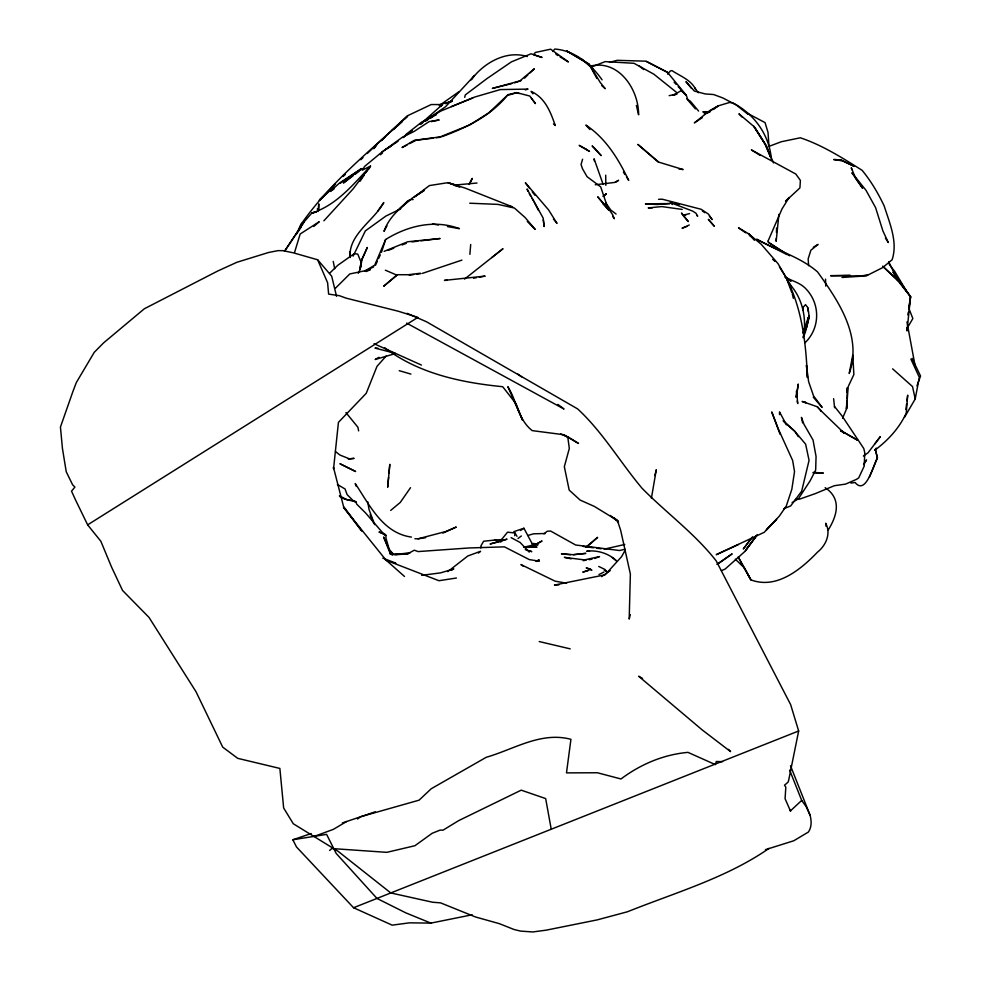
<?xml version="1.0" encoding="UTF-8"?>
<svg xmlns="http://www.w3.org/2000/svg" width="981" height="981" viewBox="0 0 981 981"><rect width="100%" height="100%" fill="white"/><g stroke="black" fill="none" stroke-linecap="round" stroke-linejoin="round"><path stroke-width="1.47" d="M779.515 414.583L779.527 411.885L786.406 424.834M847.106 398.617L847.339 387.912M776.265 238.383L776.167 241.338L778.889 214.41M776.449 232.46L776.584 228.021M846.775 401.413L846.505 408.954L842.569 418.249M847.106 392.363L847.277 387.838M796.302 397.256L798.203 384.282L796.302 397.256L796.572 391.014L797.749 403.534L797.173 401.021M790.576 811.275L785.082 798.718L785.818 787.154L784.506 785.217L788.099 782.127L788.724 780.054L798.657 730.98L790.637 704.591L716.204 560.899C695.1 533.848 666.455 512.94 642.261 488.501C620.299 462.443 602.628 431.934 577.613 408.893L426.453 321.743L407.066 313.331M847.069 400.15L846.505 408.954L848.209 386.575L853.875 374.546L852.771 355.134L849.203 373.479C862.495 336.164 838.35 300.885 817.516 271.872C799.699 256.531 776.768 250.56 756.633 239.217L787.007 254.594M469.887 254.337L470.696 244.477M388.611 477.195L387.679 487.214L389.813 464.32L389.016 472.903M318.04 211.381L318.764 203.889L318.874 209.676L318.04 211.381L317.329 208.769M803.329 336.875C806.922 318.347 802.519 298.138 789.619 284.085M360.934 266.771L361.339 262.859L357.758 254.091L354.141 253.748L337.807 265.275L329.972 272.914M360.616 264.944L360.101 269.456L358.2 273.319M514.694 535.675L515.025 532.99L507.533 532.18L499.991 541.487L490.059 544.001L507.042 539.145L499.991 541.487L501.23 541.671L494.449 540.09L483.608 541.23L481.107 545.559L480.788 547.962M905.892 409.494L906.616 403.755M906.971 400.886L907.695 395.147L906.26 413.099C899.369 428.023 887.83 440.641 874.623 450.304L876.058 448.28M908.884 309.371L910.576 296.716L899.614 281.964L882.839 266.341M802.875 310.376L803.255 307.875M908.897 307.102L910.576 296.716L893.213 272.326M651.421 498.176L656.289 469.74L654.842 475.589M808.454 311.713L807.768 307.494L809.141 315.931L804.751 332.154L808.982 316.274L808.7 319.205L805.242 332.62L803.034 337.709M904.47 417.379L915.212 398.985L919.307 377.28L910.883 359.058M907.805 314.901L908.345 312.13M809.141 315.931L806.725 327.139L804.8 330.842M802.936 333.037L808.27 317.623L807.645 318.494M464.712 97.364L465.313 94.912L487.03 78.554L511.432 61.852L531.077 53.796L542.064 57.474L533.652 54.728L535.221 52.508L550.635 49.185L568.44 61.938L560.139 56.984M300.309 228.622L301.645 223.472C329.297 184.085 366.735 153.281 402.185 121.362L397.869 125.593M350.094 257.047C348.365 234.52 374.19 220.357 383.792 202.552L377.71 211.123M630.305 614.682L629.201 619.072L630.366 574.044L620.666 530.304L617.417 520.531L594.327 506.404L580.151 500.089L569.176 490.083L564.333 466.674L569.311 448.44L567.729 436.643M300.223 228.647L300.836 226.501M850.932 483.093L855.089 482.48C866.088 496.116 873.813 463.596 877.406 457.919L875.653 450.757L876.34 448.403M582.604 159.229L581.046 164.477L582.469 168.707L587.055 176.678L600.715 186.881L608.502 210.069M294.594 252.313L300.174 234.005L319.23 221.718L313.761 226.464M298.322 231.7L299.671 227.347L296.287 234.545M381.45 252.338L385.619 239.511C407.569 225.789 434.411 219.303 459.402 228.647L447.446 226.574M916.953 385.84L920.558 376.042L912.085 358.408M385.619 239.511L374.742 265.14L364.589 271.234M783.586 252.399L768.442 242.368L768.172 240.799L781.992 208.978L789.116 197.475L785.536 201.289L799.92 187.898L800.386 180.418L795.812 174.042L751.397 149.909L760.263 155.464M869.436 477.073L877.406 457.919L875.653 450.757M469.666 183.888L472.266 178.358L468.943 184.416M375.613 265.005L377.366 261.204M378.531 258.665L380.285 254.864M353.111 256.164L365.349 230.903L385.852 216.09L400.739 208.843M360.285 170.424L361.131 168.744L363.473 168.524L364.478 166.537L382.124 151.896L398.016 141.301M369.126 168.769L370.499 166.108L362.21 170.204M828.172 530.034C836.952 516.092 842.103 498.924 825.156 487.68M386.955 225.875L383.988 231.369C388.55 217.978 399.757 208.119 410.487 199.523L413.136 199.56M625.155 550.206L621.66 556.583L605.105 574.817L554.449 585.056L558.925 584.872M907.045 328.439L912.845 318.531L909.044 308.819M863.587 464.663L866.542 459.942L864.077 463.424M374.779 147.677L377.06 144.121L407.385 115.819L431.199 104.55L439.746 104.55L451.248 101.472M304.294 221.62L284.564 251.234L304.294 221.62L311.86 213.012C336.508 205.262 353.381 184.33 370.499 166.108M803.132 307.286L805.524 304.637L807.338 307.053M805.119 342.676C820.018 328.292 820.472 304.527 806.456 289.42C800.754 282.859 792.636 281.191 785.352 277.316M359.953 181.362L364.159 175.17M365.852 172.693L369.224 167.726L353.086 188.916L323.877 220.811M410.524 487.68L400.297 502.407L390.708 510.414M373.749 148.707L377.06 144.121L367.335 153.465M756.51 535.565L745.155 551.224L725.18 569.029L721.427 570.648M756.584 535.368L745.413 550.611L757.295 534.903M471.824 79.081C484.185 62.588 506.662 50.006 527.275 56.555M751.225 538.397L743.304 548.992L752.574 536.865M440.923 106.537L442.492 104.477L420.383 124.195M470.905 80.074L474.497 75.463L445.607 106.684L425.227 120.847M404.16 136.8L406.22 134.25L421.585 122.184L436.361 114.752M552.695 51.515L554.755 49.05C574.4 50.448 591.163 64.157 602.052 79.829M667.558 74.151L670.305 70.988L671.948 70.607C680.127 76.04 690.783 79.78 695.541 89.063L694.793 88.057L698.46 92.766M874.782 443.915L880.362 436.606L868.026 452.805L863.39 456.055M604.321 195.759L606.356 193.674L602.959 196.384M335.514 184.036L319.438 200.21L322.786 197.377M335.428 288.218L349.788 273.957L370.364 269.628L366.367 271.516M386.109 356.091L377.011 366.33L366.244 393.295L338.433 422.357L333.565 468.648L333.466 467.348L343.485 506.319L361.756 531.003L343.485 507.251L385.889 559.967L404.503 576.472M333.552 186.292L319.438 200.21L331.553 189.051M332.584 187.396L319.438 200.21L333.466 186.782M400.15 208.279L407.556 201.056L410.487 199.523L397.918 210.155M404.368 119.314L407.606 116.175L391.897 130.473M360.824 159.707L362.995 157.634M385.533 136.58L381.29 140.651L384.589 137.598M524.528 78.1L527.79 74.997M529.973 72.925L534.338 68.793L519.893 80.896L492.339 88.413L511.837 83.618M789.644 770.11L801.698 800.41L790.428 810.907L789.926 809.766M393.393 129.48L402.185 121.362M380.456 154.79L382.602 152.84M343.007 176.494L345.263 174.483M586.43 547.349L597.637 537.355L585.927 547.091M427.422 119.375L430.708 116.481M329.616 850.453L331.836 848.54L386.821 852.342L414.914 845.72L432.192 833.274L440.211 830.073L443.007 830.196L458.691 820.619L521.218 790.159L545.669 798.583L551.163 828.847M478.397 553.076L480.567 551.297L467.814 555.982L447.741 571.653M491.763 257.574L502.995 248.708L464.54 279.107M543.94 533.848L547.251 531.236L550.623 531.052L575.614 544.995L619.636 550.525L625.007 549.213M354.239 174.177L361.131 168.744L363.264 169.149M402.983 137.622L412.278 130.51M769.018 848.381C726.467 877.946 675.173 892.636 627.46 911.766L597.061 919.92L546.196 930.16L532.818 931.95L520.58 931.104L514.105 929.522L499.28 923.636L475.54 916.99L440.579 902.863L432.633 902.238L390.781 892.943L338.163 851.361L293.282 823.746L283.656 808.001L279.867 768.43L237.709 758.338L222.712 747.13L196.041 691.777L149.038 617.441L122.551 590.464L111.503 566.944L100.859 541.279L87.64 524.86L75.562 500.016L71.527 491.162L74.924 487.054L72.619 484.822L66.23 471.726L62.453 448.513L60.442 427.042L72.925 391.456L76.31 382.578L94.25 352.326L103.643 342.835L144.354 308.757L217.623 271.063L236.875 262.283L268.414 252.534L278.015 250.633L283.031 250.67L293.527 252.865L317.636 259.781L331.688 276.176L336.532 296.299M353.062 175.807L343.424 182.993L361.131 168.744L340.456 183.116M355.465 174.017L359.083 171.319M517.956 538.52L521.365 535.982M713.395 109.455L718.3 105.838L729.374 102.527L732.451 102.735C754.131 113.6 769.631 135.17 771.397 159.572M420.432 124.342L422.823 122.588M382.124 151.896L402.504 137.132L414.092 131.442L429.138 121.583L439.169 119.976L431.346 121.595M717.381 564.32L732.133 553.848L717.062 564.259M439.28 105.58L458.654 91.932M601.561 576.669L610.207 570.599M616.191 181.963L618.594 180.283L614.56 182.454L595.246 184.759M536.84 561.488L539.219 559.844L535.92 561.242L539.243 561.169L529.274 559.575L504.43 546.846L468.979 547.974L418.09 551.58L414.313 550.194L407.618 553.873L395.735 554.731M357.489 819.012L360.947 816.646L419.095 800.165L431.199 788.761L486.282 757.271C513.909 749.374 540.874 731.323 570.93 739.318L566.491 772.881L597.404 772.758L620.985 778.975C640.532 764.297 663.499 754.561 687.963 752.366L715.357 764.616L716.289 761.501L722.592 761.685M430.279 118.186L432.744 116.567M702.347 117.622L694.34 122.895L709.962 110.461L718.3 105.838L707.117 112.913L709.643 111.944M425.447 121.203L427.888 119.608M357.305 171.442L339.475 183.042L330.229 191.43L334.018 188.99M411.48 198.628L424.307 190.339L414.227 197.034L429.445 185.568L447.888 182.674L457.808 185.581L454.804 185.593M520.494 530.476L523.928 528.256L531.996 543.388L534.694 543.67L531.8 543.854M87.64 524.86L417.881 317.378L398.298 311.235L346.244 298.175L339.291 295.661L328.623 294.104L327.605 282.736L317.636 259.781M792.096 502.615L798.485 498.667L810.257 480.629L815.677 469.997L816.057 456.459L813.028 440.015L803.893 424.148L801.428 417.379L802.63 422.897M451.383 570.378L453.774 568.906L440.592 572.867L421.683 575.332M813.286 247.261L818.068 244.404L810.858 250.241L808.148 258.923L808.638 265.692M384.748 149.983L391.174 146.144M346.6 821.526L333.405 829.337L314.006 836.499M378.96 357.292L375.134 359.5L394.877 353.712M534.792 545.031L542.052 541.009L535.344 544.529L523.793 547.19M407.127 144.906L402.038 147.555L414.362 140.283L440.126 136.911L469.592 125.004L488.734 112.901L508.048 94.63L516.938 92.606L507.238 95.513C490.537 116.077 466.367 127.653 442.039 136.641M409.678 143.594L416.054 140.283L433.467 138.1M432.596 116.714L423.547 121.362L440.751 111.074L472.867 97.941M598.974 574.559L603.928 572.046M365.447 270.768L373.663 266.918M738.472 544.516L716.265 554.682L764.248 532.291L779.331 516.129L786.284 506L791.826 489.311L794.524 471.616L792.66 460.543L778.24 428.771L771.765 411.946L780.103 434.35M442.86 533.1L456.275 527.042L446.073 531.432L418.102 538.802L414.926 538.741M689.3 224.992L682.053 228.217L686.81 226.513M445.57 103.704L452.29 100.884M452.229 100.908L449.396 102.073L452.045 101.35M384.123 251.357L407.691 241.767L440.113 238.506L420.874 240.811M783.819 508.71L790.674 505.938L801.661 491.223L809.067 460.359L805.634 444.185L794.585 431.064L784.346 421.916M451.444 106.537L474.645 97.058L500.322 89.578L528.048 89.099L525.301 89.896M311.222 833.531L292.829 839.773L296.52 846.995L353.552 907.732L798.657 730.98M592.892 66.475L605.179 61.607L633.996 63.299L653.8 74.151L676.853 92.631M388.206 250.388L393.761 248.205M402.1 244.943L406.269 243.325M594.694 558.459L599.526 556.583L584.468 559.906L564.382 557.343L571.236 558.839M704.248 113.796L709.471 111.908M514.62 82.845L521.058 80.614M342.357 822.961L375.233 811.802M513.811 531.677L523.928 528.256M422.235 273.429L461.892 260.112M423.633 575.356L426.012 574.608L424.344 575.136M765.425 849.681L793.813 840.754L808.418 832.023C811.839 826.983 811.581 820.68 810.012 815.052L790.527 765.793M529.519 546.969L533.578 545.706M527.852 535.491L533.554 533.811L545.326 533.505M676.792 94.201L672.929 95.292L681.28 90.657L686.357 95.488L688.024 100.307L695.455 108.891M609.459 62.379L617.184 60.319L645.988 61.178L667.485 72.336L686.381 95.439L678.202 86.61M316.802 211.7L311.86 213.012L316.348 212.043M604.137 549.188L624.787 544.455M669.152 95.648L676.596 94.139M867.915 274.692L859.871 276.311L841.98 277.464M353.552 907.732L392.167 925.157L409.42 922.839L430.892 923.109L472.192 914.783M473.529 278.212L476.435 277.684M479.341 277.157L485.141 276.102L444.442 280.37L447.348 280.321M689.557 213.576L682.96 215.293L681.488 213.012L688.343 221.596L682.96 215.293L685.793 214.9M583.254 560.666L586.184 560.163M589.103 559.673L592.034 559.17M456.435 578.017L438.924 580.715L385.521 560.041M418.102 538.802L425.619 537.686M409.298 275.183L413.614 274.594M416.484 274.214L420.8 273.625M394.215 554.755L410.144 552.659L407.618 553.873L390.058 554.007L392.768 554.939L390.99 553.75L383.632 536.987L390.279 553.627M436.373 137.745L440.727 137.193M420.309 273.233L408.452 274.729L397.207 274.705L383.706 286.219L397.047 275.22L385.349 270.18M411.995 241.878L417.918 241.167M348.243 458.998L354.104 458.372L349.457 458.838L340.002 455.074L335.453 451.554M476.999 183.03L454.988 185.041M573.444 554.706L585.841 553.37L573.112 554.694L561.451 553.86L570.476 554.706M795.358 499.501L799.748 499.084L815.285 493.615L834.402 485.693L845.548 484.111L856.462 479.366L858.694 477.906L864.249 466.036L864.752 452.695L863.783 448.513L841.968 415.846L834.463 406.404M589.9 66.205C618.398 58.934 638.754 89.075 638.606 114.789L636.362 105.433M494.449 540.09L502.701 539.525M292.829 839.773L326.587 834.365L336.176 853.421L376.974 898.437L405.84 912.882L430.892 923.109M849.987 275.171L830.564 275.698L865.904 276.066L882.704 267.592L892.134 259.72C897.995 241.816 889.571 223.03 884.212 206.035C878.216 193.355 871.054 181.154 862.115 170.314C842.421 157.916 822.519 145.225 800.324 137.781L781.293 141.742L768.994 146.39L768.013 132.386L765.057 122.625L747.081 113.085M658.533 199.302L662.273 199.217L701.108 209.272L708.454 214.103L712.132 219.548L709.349 216.102M524.749 547.386L537.024 547.14L523.695 547.03M652.328 207.874L648.196 207.898L661.807 206.586L682.2 209.419M813.053 472.867L823.341 473.063L813.286 472.339M589.483 551.31L586.724 551.236C596.889 549.777 608.931 553.394 616.375 560.801L612.254 557.502M377.979 348.194L374.975 348.108L395.135 353.27M709.704 112.128L702.874 111.871L708.736 112.349M568.943 437.538L563.548 434.693L532.229 430.622C518.152 419.733 516.877 400.996 507.864 386.686L522.505 420.064L516.031 403.767L502.689 386.71C461.095 382.59 418.458 373.589 384.552 347.617M469.74 203.214L497.98 204.391L514.424 208.046L525.031 217.439L535.197 229.419L527.324 221.473M583.18 546.405L593.664 547.803M596.656 548.195L601.145 548.796M350.597 500.298L344.674 499.17L339.536 496.374M678.877 168.879L683.132 169.566L658.803 162.147L637.846 144.403L658.619 162.392M432.511 223.975L438.482 225.017M566.577 583.217L555.05 581.144L520.923 564.541L523.339 566.245M353.54 501.279L355.907 501.769L356.667 504.087L365.606 512.989L383.73 533.995L385.938 535.393L385.974 538.152L390.438 553.615M539.207 641.549L570.219 648.858M508.354 205.924L512.646 206.954L465.202 188.119L447.888 182.674L459.697 187.126M674.977 203.349L679.355 204.477M394.35 562.738L395.821 563.143L382.823 558.115M411.431 537.085C382.762 533.149 369.629 505.068 355.22 483.547L356.287 486.392M399.206 370.671L410.929 374.092M525.252 549.568L531.788 551.665L529.617 550.758M519.17 93.526L516.84 92.68L529.814 96.04L535.454 103.594L531.346 98.235M817.32 406.772L821.318 411.162L817.32 406.772L802.115 401.437L805.818 402.786L804.763 401.793M560.678 433.958L568.919 437.636M374.055 343.73L421.438 365.067M381.45 533.137L378.997 531.996L384.564 533.872L385.938 535.393L382.565 533.701M598.729 566.454L604.909 569.446L606.577 571.42L604.247 570.268M646.467 61.509L667.485 72.336M339.401 495.773L347.102 499.77L355.907 501.769L353.503 500.96L347.115 494.596L345.067 488.992L337.415 484.504M511.101 537.625L520.114 542.456L529.225 552.107M596.865 78.517L589.176 64.243L566.626 50.889L589.176 64.243L600.262 82.502L605.228 88.695L601.88 85.703M406.637 323.117L564.014 409.028L557.944 404.43M642.592 678.46L638.643 676.228L702.212 729.925L730.575 751.618L728.503 749.361M563.548 434.693L578.508 443.449L570.292 438.249M686.626 98.811L690.305 101.141L698.582 111.037M789.656 255.783L768.442 242.368L768.282 240.872M785.205 277.378L791.177 281.142L785.806 277.047L779.49 266.979M840.484 430.708L844.114 433.062L820.95 410.708M745.781 232.865L738.521 227.837L748.454 233.686L761.182 244.244L777.994 263.607L790.833 285.655L789.067 283.767M749.423 235.379L753.052 237.893L748.454 233.686L754.463 240.296M702.433 210.964L704.738 212.681M773.163 259.707L775.137 261.204L772.991 259.242M616.068 214.017L610.758 209.995L605.743 202.871L608.036 208.867M517.919 374.092L521.561 376.851M613.628 517.514L618.226 521.058M748.16 114.409L736.375 105.065L722.825 97.941L713.641 94.544L705.241 93.943L694.34 91.049L685.964 81.656L691.47 88.351M555.736 53.943L557.772 55.561M639.195 65.837L643.744 69.577M610.305 515.442L618.496 522.199M581.255 58.86L593.444 69.259M553.492 123.974L555.271 125.531C550.549 111.932 545.105 97.695 531.052 91.38L532.904 93.796M892.612 368.844L912.526 386.575L915.212 398.985M783.096 420.812L794.99 431.517L798.301 436.668M389.187 550.169L393.332 554.057M882.765 266.305L897.836 280.615L910.576 296.716L907.008 330.965L906.935 327.961M672.365 204.514L670.342 202.601L692.672 211.087L696.032 213.294L697.65 216.298L697.16 215.464M735.321 559.158L744.591 568.158L750.894 579.857C776.4 589.618 800.766 569.593 817.381 552.254C826.063 545.326 831.189 533.689 825.708 523.229L826.039 526.282M813.249 397.146L822.127 407.422L813.568 395.919L808.638 381.744L806.431 365.3L807.4 377.501C806.039 343.583 802.2 309.481 786.676 278.825L791.79 292.485M742.041 116.997L738.914 113.821L754.328 126.88L765.045 144.072L770.416 156.85L767.032 146.905L753.886 126.341L764.972 143.766L773.592 162.932M674.119 82.196L676.154 84.403M589.888 129.517L585.915 125.09C605.988 138.456 618.484 159.118 628.723 180.406L626.442 176.887M389.199 549.421L392.805 553.615M553.456 219.082L557.012 223.423L548.612 209.934L525.362 182.773L529.691 188.45M345.95 412.609L357.955 427.299L358.617 430.892M607.607 208.965L597.723 196.813L609.336 210.106L603.057 203.68L607.595 207.359L612.5 214.459L614.278 218.751L612.635 216.274M889.252 264.465L894.684 271.357L906.885 291.774L893.262 272.154L897.836 280.615L888.712 261.804M532.303 191.859L534.903 195.256M801.698 800.41L806.124 806.578L810.012 815.052M885.426 238.125L888.283 242.528L882.888 230.866L875.579 207.604L866.064 190.388L851.962 172.803L862.63 188.291L855.616 178.248L851.275 167.763L851.986 169.713M623.413 172.178L624.922 174.532M529.286 193.711L530.721 196.126M532.168 198.542L533.603 200.958M515.025 532.99L516.987 536.362M738.252 557.098L750.894 579.857L738.288 557.196M534.302 202.307L538.446 210.388M370.119 514.669L373.749 523.106M603.143 184.44L594.081 158.775L594.388 161.105M374.644 524.639L369.064 509.58L367.716 501.769M527.839 191.295L527.079 188.977L543.167 218.113L544.148 226.574L543.29 219.83M792.305 293.859L793.347 298.31M333.221 261.412L334.693 268.696M915.31 366.955L906.959 321.94M349.641 251.725L350.291 257.451M833.617 398.703L834.61 407.704M825.536 279.119L825.732 286.109M605.706 175.194L605.829 185.299M361.094 261.302L360.101 269.456L362.136 258.935L367.323 247.457L361.094 261.302M301.645 223.472L300.554 226.501L299.781 226.513L301.645 223.472M776.535 519.354L766.468 529.814L776.535 519.354M588.71 570.268L583.021 572.07L588.71 570.268M669.753 203.545L657.111 204.514L645.4 203.889L669.753 203.545M536.435 544.578L535.344 544.529L538.091 544.786L536.435 544.578M841.257 159.989L833.789 159.572L841.257 159.989L854.144 166.316L842.973 161.117L835.604 159.609L841.257 159.989M589.839 568.845L586.197 567.925L591.874 570.231L589.839 568.845M355.514 471.456L340.162 463.854L355.514 471.456M586 149.21L579.158 145.347L589.52 151.442L586 149.21M855.886 439.23L840.766 430.61L857.823 440.371L855.886 439.23M594.694 148.389L592.144 145.911L601.181 155.611L594.694 148.389M714.193 226.084L708.441 219.474L714.193 226.084"/></g></svg>
